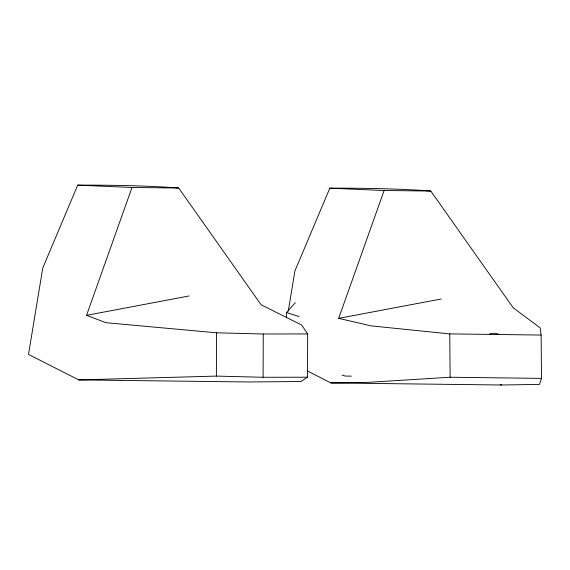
<?xml version="1.0" encoding="UTF-8"?>
<svg xmlns="http://www.w3.org/2000/svg" width="570" height="570" viewBox="0 0 570 570"><rect width="100%" height="100%" fill="white"/><g stroke="black" fill="none" stroke-linecap="round" stroke-linejoin="round"><path stroke-width="0.85" d="M78.774 379.919L216.379 376.093L216.543 332.809L105.906 322.698L86.547 315.331L132.005 187.48L178.688 188.007L261.103 304.772L301.644 325.014L307.658 333.927L307.494 377.212L300.932 381.522L249.603 381.971L78.774 379.919L28.5 354.419L42.779 267.964L77.712 185.136C111.371 185.093 145.108 185.542 178.688 188.007M307.494 377.212L263.091 377.276L263.255 333.992L216.543 332.809M286.339 317.761L286.532 312.51L295.36 302.67M288.263 311.163L294.897 270.992L329.831 188.164C363.489 188.121 397.226 188.57 430.806 191.036L513.221 307.8L540.196 327.878L541.122 335.046L541.5 378.387L539.484 384.387L501.721 384.999L330.892 382.947L307.608 371.07M541.122 335.046L449.766 333.899L371.184 325.883L338.666 318.359L384.123 190.508L430.806 191.036M86.547 315.331L189.097 295.965M338.666 318.359L441.216 298.993M489.637 333.771L493.912 333.279L498.223 333.87M541.5 378.387L450.143 377.24L367.878 382.363L330.892 382.947M263.255 333.992L307.658 333.927M351.426 376.143L345.306 376.072L342.05 375.117M216.379 376.093L263.091 377.276M329.831 188.164L384.123 190.508M77.712 185.136L132.005 187.48M500.04 384.501L501.721 384.999M286.532 312.51L299.086 316.557M449.766 333.899L450.143 377.24"/></g></svg>
